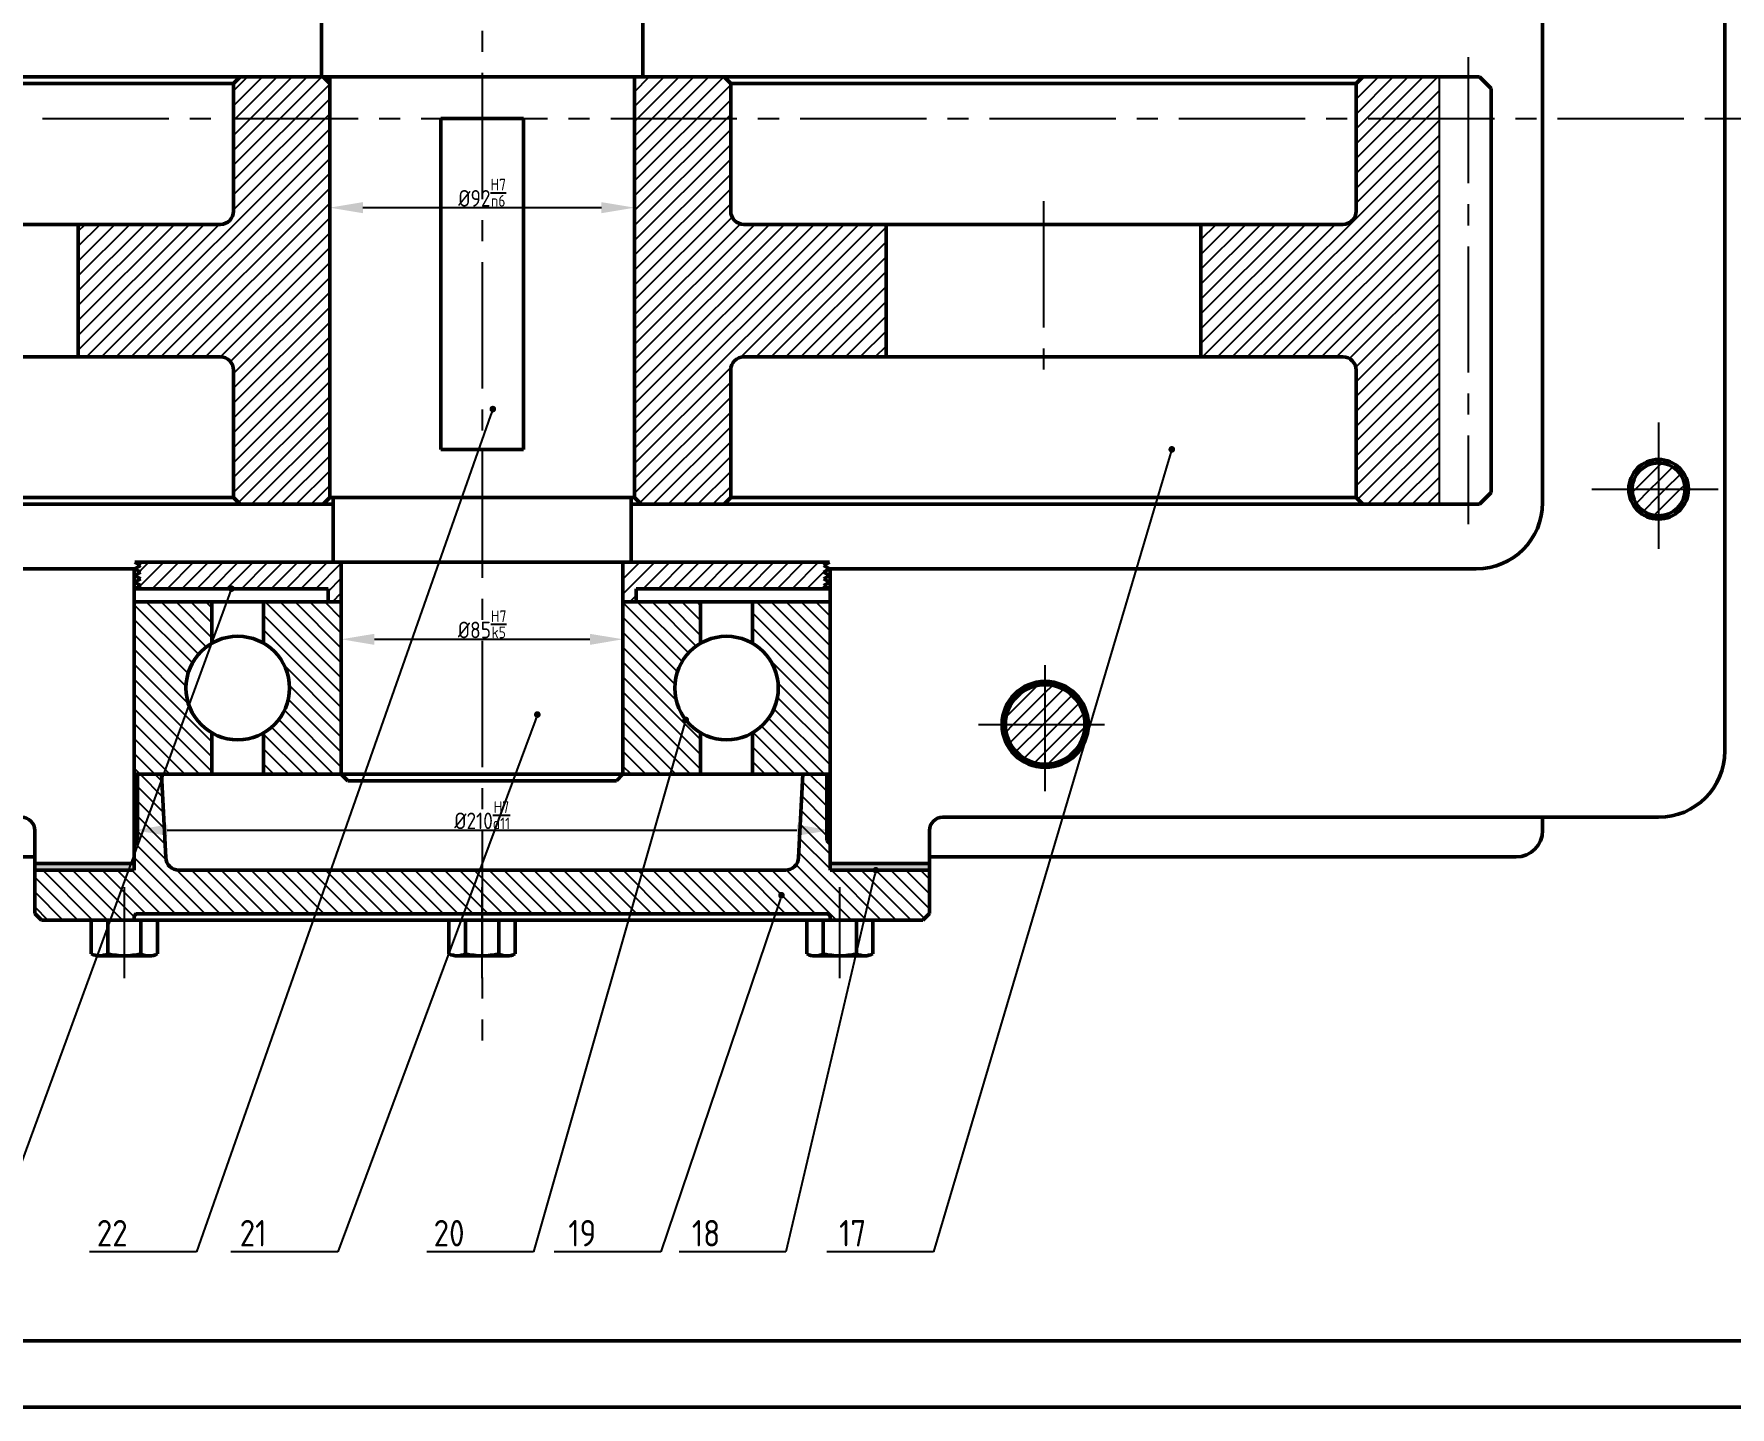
# Model space of a CAD drawing. Header units: millimetres. Extents: x 0 to 1189, y 0 to 841.
# Drawn here: x 464.4 to 720.3, y 0 to 207.3 of the extents above; entities that cross this region are included whole.
import ezdxf
from ezdxf import colors
from ezdxf.entities.mleader import LeaderData, LeaderLine
from ezdxf.math import Vec2, Vec3

# ---------------------------------------------------------------- set-up
doc = ezdxf.new("R2010")
doc.units = ezdxf.units.MM
doc.linetypes.add('CENTER2', pattern=[28.575, 19.05, -3.175, 3.175, -3.175])
for name, color, linetype, lineweight in [('中心线', 1, 'CENTER2', 25), ('标注线', 210, 'Continuous', 25), ('粗实线', 7, 'Continuous', 50), ('细实线', 7, 'Continuous', 25)]:
    doc.layers.add(name, color=color, linetype=linetype, lineweight=lineweight)
doc.styles.add('样式 1', font='gbenor.shx', dxfattribs={"bigfont": 'gbcbig.shx'})
doc.dimstyles.new('副本 ISO-25', dxfattribs={"dimtxt": 2.5, "dimasz": 5, "dimexe": 1.25, "dimexo": 0, "dimtad": 1, "dimtoh": 1, "dimlfac": 2, "dimdsep": 46, "dimtxsty": '样式 1', "dimcen": 2.5, "dimadec": 0, "dimazin": 0, "dimtfac": 1, "dimtmove": 0, "dimatfit": 3, "dimfxl": 1, "dimarcsym": 0})
pattern_1 = [(45, (-550.7785, -368.4405), (-1.122532, 1.122532), [])]
pattern_2 = [(135, (-550.7785, -368.4405), (-1.122532, -1.122532), [])]

# ---------------------------------------------------------------- blocks, each defined once
blk = doc.blocks.new('*U7')
at = {"layer": '中心线', "color": 0, "linetype": 'CENTER2', "transparency": 16777216}
blk.add_line((0, 13.5), (0, -13.5), dxfattribs=at)
blk = doc.blocks.new('*D25')
at = {"layer": 'Defpoints', "color": 0, "transparency": 16777216}
for p in [(66.16, 398.55), (514.31, 398.55), (66.42, 194.55)]:
    blk.add_point(p, dxfattribs=at)
at = {"layer": '标注线', "color": 0, "lineweight": -2, "transparency": 16777216}
for p, q in [((514.31, 398.55), (64.91, 398.55)), ((66.16, 199.55), (66.16, 393.55)), ((66.42, 194.55), (64.91, 194.55))]:
    blk.add_line(p, q, dxfattribs=at)
at = {"layer": '标注线', "color": 0, "transparency": 16777216}
for points in [[(65.33, 393.55), (66.99, 393.55), (66.16, 398.55)], [(65.33, 199.55), (66.99, 199.55), (66.16, 194.55)]]:
    blk.add_solid(points, dxfattribs=at)
at = {"layer": '标注线', "color": 0, "transparency": 16777216, "insert": (64.28, 296.55), "char_height": 2.5, "attachment_point": 5, "rotation": 90, "style": '样式 1'}
blk.add_mtext('408', dxfattribs=at)
blk = doc.blocks.new('*D29')
at = {"layer": 'Defpoints', "color": 0, "transparency": 16777216}
for p in [(509.06, 181.07), (555.06, 181.07), (555.06, 181.07)]:
    blk.add_point(p, dxfattribs=at)
at = {"layer": '标注线', "color": 0, "lineweight": -2, "transparency": 16777216}
for p, q in [((509.06, 181.07), (509.06, 182.32)), ((514.06, 181.07), (550.06, 181.07)), ((555.06, 181.07), (555.06, 179.82))]:
    blk.add_line(p, q, dxfattribs=at)
at = {"layer": '标注线', "color": 0, "transparency": 16777216}
for points in [[(514.06, 181.9), (514.06, 180.23), (509.06, 181.07)], [(550.06, 181.9), (550.06, 180.23), (555.06, 181.07)]]:
    blk.add_solid(points, dxfattribs=at)
at = {"layer": '标注线', "color": 0, "transparency": 16777216, "insert": (532.06, 183.33), "char_height": 2.5, "attachment_point": 5, "style": '样式 1'}
blk.add_mtext('%%C92{\\H0.7x;\\SH7/n6;}', dxfattribs=at)
blk = doc.blocks.new('*D30')
at = {"layer": 'Defpoints', "color": 0, "transparency": 16777216}
for p in [(553.31, 115.91), (510.81, 111.55), (553.31, 111.55)]:
    blk.add_point(p, dxfattribs=at)
at = {"layer": '标注线', "color": 0, "lineweight": -2, "transparency": 16777216}
for p, q in [((510.81, 111.55), (510.81, 117.16)), ((515.81, 115.91), (548.31, 115.91)), ((553.31, 111.55), (553.31, 117.16))]:
    blk.add_line(p, q, dxfattribs=at)
at = {"layer": '标注线', "color": 0, "transparency": 16777216}
for points in [[(515.81, 116.74), (515.81, 115.07), (510.81, 115.91)], [(548.31, 116.74), (548.31, 115.07), (553.31, 115.91)]]:
    blk.add_solid(points, dxfattribs=at)
at = {"layer": '标注线', "color": 0, "transparency": 16777216, "insert": (532.06, 118.17), "char_height": 2.5, "attachment_point": 5, "style": '样式 1'}
blk.add_mtext('%%C85{\\H0.7x;\\SH7/k5;}', dxfattribs=at)
blk = doc.blocks.new('*D31')
at = {"layer": 'Defpoints', "color": 0, "transparency": 16777216}
for p in [(584.56, 87.09), (479.56, 83.3), (584.56, 81.05)]:
    blk.add_point(p, dxfattribs=at)
at = {"layer": '标注线', "color": 0, "lineweight": -2, "transparency": 16777216}
for p, q in [((479.56, 83.3), (479.56, 88.34)), ((484.56, 87.09), (579.56, 87.09)), ((584.56, 81.05), (584.56, 88.34))]:
    blk.add_line(p, q, dxfattribs=at)
at = {"layer": '标注线', "color": 0, "transparency": 16777216}
for points in [[(484.56, 87.93), (484.56, 86.26), (479.56, 87.09)], [(579.56, 87.93), (579.56, 86.26), (584.56, 87.09)]]:
    blk.add_solid(points, dxfattribs=at)
at = {"layer": '标注线', "color": 0, "transparency": 16777216, "insert": (532.06, 89.35), "char_height": 2.5, "attachment_point": 5, "style": '样式 1'}
blk.add_mtext('%%C210{\\H0.7x;\\SH7/d11;}', dxfattribs=at)
blk = doc.blocks.new('_Dot')
at = {"color": 0, "linetype": 'ByBlock', "lineweight": -2}
blk.add_line((-0.5, 0), (-1, 0), dxfattribs=at)
at = {"color": 0, "linetype": 'ByBlock', "const_width": 0.5}
blk.add_lwpolyline([(-0.25, 0, 1), (0.25, 0, 1)], format="xyb", close=True, dxfattribs=at)

msp = doc.modelspace()

# ---------------------------------------------------------------- hatches: boundary and pattern name
at = {"layer": '中心线'}
h = msp.add_hatch(dxfattribs=at)
h.set_pattern_fill('ANSI31', color=0, scale=0.5)
h.paths.add_polyline_path([(709.5574, 276.8007, 0.41421356), (706.3074, 273.5507), (709.5574, 273.5507)])
h.paths.add_polyline_path([(709.6098, 276.8002), (709.5574, 276.7479), (709.5574, 273.5507), (712.8074, 273.5507, 0.40950015)])
h.paths.add_polyline_path([(712.8074, 273.5507), (709.5574, 273.5507), (709.5574, 270.3007, 0.41421356)])
h.paths.add_polyline_path([(709.5574, 273.5507), (706.3602, 273.5507), (706.3078, 273.4983, 0.40950015), (709.5574, 270.3007)])
h.paths.add_polyline_path([(112.0574, 118.8007, 0.41421356), (108.8074, 115.5507), (112.0574, 115.5507)])
h.paths.add_polyline_path([(112.0574, 118.8007), (112.0574, 115.5507), (115.3074, 115.5507, 0.41421356)])
h.paths.add_polyline_path([(115.3074, 115.5507), (112.0574, 115.5507), (112.0574, 112.3007, 0.41421356)])
h.paths.add_polyline_path([(112.0574, 115.5507), (108.8074, 115.5507, 0.41421356), (112.0574, 112.3007)])
at = {"layer": '细实线'}
h = msp.add_hatch(dxfattribs=at)
h.set_pattern_fill('ANSI31', color=256, scale=0.5)
h.set_pattern_definition(pattern_1)
h.paths.add_polyline_path([(402.1824, 178.5507, -0.41421356), (400.1824, 180.5507), (400.1824, 199.8007), (399.1824, 200.8007), (388.1824, 200.8007), (388.1824, 136.3007), (399.1824, 136.3007), (400.1824, 137.3007), (400.1824, 156.5507, -0.41421356), (402.1824, 158.5507), (423.6199, 158.5507), (423.6199, 178.5507)])
h.paths.add_polyline_path([(509.0574, 199.8007), (508.0574, 200.8007), (495.5574, 200.8007), (494.5574, 199.8007), (494.5574, 180.5507, -0.41421356), (492.5574, 178.5507), (471.1199, 178.5507), (471.1199, 158.5507), (492.5574, 158.5507, -0.41421356), (494.5574, 156.5507), (494.5574, 137.3007), (495.5574, 136.3007), (508.0574, 136.3007), (509.0574, 137.3007)])
h.paths.add_polyline_path([(571.5574, 158.5507), (592.9949, 158.5507), (592.9949, 178.5507), (571.5574, 178.5507, -0.41421356), (569.5574, 180.5507), (569.5574, 199.8007), (568.5574, 200.8007), (555.0574, 200.8007), (555.0574, 137.3007), (556.0574, 136.3007), (568.5574, 136.3007), (569.5574, 137.3007), (569.5574, 156.5507, -0.41421356)])
h.paths.add_polyline_path([(661.9324, 158.5507, -0.41421356), (663.9324, 156.5507), (663.9324, 137.3007), (664.9324, 136.3007), (676.4324, 136.3007), (676.4324, 200.8007), (664.9324, 200.8007), (663.9324, 199.8007), (663.9324, 180.5507, -0.41421356), (661.9324, 178.5507), (640.4949, 178.5507), (640.4949, 158.5507)])
h = msp.add_hatch(dxfattribs=at)
h.set_pattern_fill('ANSI31', color=256, scale=0.5)
h.set_pattern_definition(pattern_1)
h.paths.add_polyline_path([(188.0574, 121.5507), (188.0574, 127.5507), (170.6574, 127.5507), (171.5234, 127.0507), (170.6574, 126.5507), (171.5234, 126.0507), (170.6574, 125.5507), (171.5234, 125.0507), (170.6574, 124.5507), (171.5234, 124.0507), (170.6574, 123.5507), (178.5574, 123.5507), (178.5574, 121.5507)])
h.paths.add_polyline_path([(217.5574, 123.5507), (225.4574, 123.5507), (224.5914, 124.0507), (225.4574, 124.5507), (224.5914, 125.0507), (225.4574, 125.5507), (224.5914, 126.0507), (225.4574, 126.5507), (224.5914, 127.0507), (225.4574, 127.5507), (208.0574, 127.5507), (208.0574, 121.5507), (217.5574, 121.5507)])
h.paths.add_polyline_path([(324.3074, 121.5507), (324.3074, 134.0507), (320.6574, 134.0507), (320.6574, 127.5507), (295.6574, 127.5507), (296.5234, 127.0507), (295.6574, 126.5507), (296.5234, 126.0507), (295.6574, 125.5507), (296.5234, 125.0507), (295.6574, 124.5507), (296.5234, 124.0507), (295.6574, 123.5507), (303.5574, 123.5507), (303.5574, 121.5507)])
h.paths.add_polyline_path([(365.4574, 127.5507), (365.4574, 134.0507), (361.8074, 134.0507), (361.8074, 121.5507), (382.5574, 121.5507), (382.5574, 123.5507), (390.4574, 123.5507), (389.5914, 124.0507), (390.4574, 124.5507), (389.5914, 125.0507), (390.4574, 125.5507), (389.5914, 126.0507), (390.4574, 126.5507), (389.5914, 127.0507), (390.4574, 127.5507)])
h.paths.add_polyline_path([(479.6574, 127.5507), (480.5234, 127.0507), (479.6574, 126.5507), (480.5234, 126.0507), (479.6574, 125.5507), (480.5234, 125.0507), (479.6574, 124.5507), (480.5234, 124.0507), (479.6574, 123.5507), (508.8074, 123.5507), (508.8074, 121.5507), (510.8074, 121.5507), (510.8074, 127.5507)])
h.paths.add_polyline_path([(553.3074, 127.5507), (553.3074, 121.5507), (555.3074, 121.5507), (555.3074, 123.5507), (584.4574, 123.5507), (583.5914, 124.0507), (584.4574, 124.5507), (583.5914, 125.0507), (584.4574, 125.5507), (583.5914, 126.0507), (584.4574, 126.5507), (583.5914, 127.0507), (584.4574, 127.5507)])
h = msp.add_hatch(dxfattribs=at)
h.set_pattern_fill('ANSI31', color=256, scale=0.5, angle=90)
h.set_pattern_definition(pattern_2)
h.paths.add_polyline_path([(491.2761, 115.3165), (491.2761, 121.5507), (479.5574, 121.5507), (479.5574, 95.5507), (491.2761, 95.5507), (491.2761, 101.7848, -0.26794919), (487.3699, 108.5507, -0.26794919)])
h.paths.add_polyline_path([(510.8074, 121.5507), (499.0886, 121.5507), (499.0886, 115.3165, -0.26794919), (502.9949, 108.5507, -0.26794919), (499.0886, 101.7848), (499.0886, 95.5507), (510.8074, 95.5507)])
h.paths.add_polyline_path([(565.0261, 115.3165), (565.0261, 121.5507), (553.3074, 121.5507), (553.3074, 95.5507), (565.0261, 95.5507), (565.0261, 101.7848, -0.26794919), (561.1199, 108.5507, -0.26794919)])
h.paths.add_polyline_path([(584.5574, 121.5507), (572.8386, 121.5507), (572.8386, 115.3165, -0.26794919), (576.7449, 108.5507, -0.26794919), (572.8386, 101.7848), (572.8386, 95.5507), (584.5574, 95.5507)])
h = msp.add_hatch(dxfattribs=at)
h.set_pattern_fill('ANSI31', color=256, scale=0.5, angle=90)
h.set_pattern_definition(pattern_2)
h.paths.add_polyline_path([(185.3074, 78.767), (188.5574, 79.2237), (188.5574, 81.0507), (175.8099, 81.0507, -0.39965564), (173.8124, 82.9508), (172.5574, 108.0507), (171.0574, 108.0507), (171.0574, 93.0507), (170.5574, 92.5507), (170.5574, 81.0507), (155.5574, 81.0507), (155.5574, 74.5236), (156.5574, 73.5236), (170.5574, 73.5236), (170.5574, 73.9833, -0.41421356), (171.0574, 74.4833), (188.5574, 74.4833), (188.5574, 76.3102), (185.3074, 76.767)])
h.paths.add_polyline_path([(240.5574, 81.0507), (225.5574, 81.0507), (225.5574, 92.5507), (225.0574, 93.0507), (225.0574, 108.0507), (223.5574, 108.0507), (222.3024, 82.9508, -0.39965564), (220.3049, 81.0507), (207.5574, 81.0507), (207.5574, 79.2237), (210.8074, 78.767), (210.8074, 76.767), (207.5574, 76.3102), (207.5574, 74.4833), (225.0574, 74.4828, -0.41218043), (225.5574, 73.9863), (225.5574, 73.5236), (232.0574, 73.5236), (234.3731, 73.5228), (239.5574, 73.5236), (240.5574, 74.5236)])
h.paths.add_polyline_path([(405.5574, 81.0507), (390.5574, 81.0507), (390.5574, 88.5507), (390.0574, 89.0507), (390.0574, 99.0507), (388.3324, 99.0507), (387.5274, 82.9508, -0.39965564), (385.5299, 81.0507), (300.5849, 81.0507, -0.39965564), (298.5874, 82.9508), (297.7824, 99.0507), (296.0574, 99.0507), (296.0574, 89.0507), (295.5574, 88.5507), (295.5574, 81.0507), (280.5574, 81.0507), (280.5574, 74.5236), (281.5574, 73.5236), (286.7417, 73.5228), (295.5574, 73.5231), (295.5574, 73.9833, -0.41421356), (296.0574, 74.4833), (390.0574, 74.4828, -0.41218043), (390.5574, 73.9863), (390.5574, 73.5231), (399.3731, 73.5228), (404.5574, 73.5236), (405.5574, 74.5236)])
h.paths.add_polyline_path([(599.5574, 81.0507), (584.5574, 81.0507), (584.5574, 85.0507), (584.0574, 85.5507), (584.0574, 95.5507), (580.4324, 95.5507), (579.8024, 82.9508, -0.39965564), (577.8049, 81.0507), (486.3099, 81.0507, -0.39965564), (484.3124, 82.9508), (483.6824, 95.5507), (480.0574, 95.5507), (480.0574, 85.5507), (479.5574, 85.0507), (479.5574, 81.0507), (464.5574, 81.0507), (464.5574, 74.5236), (465.5574, 73.5236), (479.5574, 73.5236), (479.5574, 73.9833, -0.41421356), (480.0574, 74.4833), (584.0574, 74.4833, -0.41421356), (584.5574, 73.9833), (584.5574, 73.5236), (598.5574, 73.5236), (599.5574, 74.5236)])
h = msp.add_hatch(color=256, dxfattribs=at)
h.dxf.hatch_style = 1
h.paths.add_polyline_path([(170.5574, 82.0507), (155.5574, 82.0507), (155.5574, 81.0507), (170.5574, 81.0507)])
h.paths.add_polyline_path([(240.5574, 82.0507), (225.5574, 82.0507), (225.5574, 81.0507), (240.5574, 81.0507)])
h.paths.add_polyline_path([(295.5574, 82.0507), (280.5574, 82.0507), (280.5574, 81.0507), (295.5574, 81.0507)])
h.paths.add_polyline_path([(405.5574, 82.0507), (390.5574, 82.0507), (390.5574, 81.0507), (405.5574, 81.0507)])
h.paths.add_polyline_path([(479.5574, 82.0507), (464.5574, 82.0507), (464.5574, 81.0507), (479.5574, 81.0507)])
h.paths.add_polyline_path([(599.5574, 82.0507), (584.5574, 82.0507), (584.5574, 81.0507), (599.5574, 81.0507)])

# ---------------------------------------------------------------- linework, layer by layer
at = {"layer": '中心线'}
for p, q in [((532.0574, 401.4242), (532.0574, 55.3474)), ((680.8074, 203.8007), (680.8074, 133.3007)), ((37.103, 194.5507), (719.5574, 194.5507)), ((719.5574, 194.5507), (719.5574, 194.5507)), ((719.5574, 194.5507), (792.1998, 194.5507)), ((709.5574, 148.6264), (709.5574, 128.4749)), ((699.4816, 138.5507), (719.6331, 138.5507)), ((617.0049, 92.9749), (617.0049, 113.1264)), ((606.9292, 103.0507), (627.0807, 103.0507)), ((478.0862, 64.7325), (478.0862, 78.4755)), ((532.0574, 64.7325), (532.0574, 78.4755)), ((586.0285, 64.7325), (586.0285, 78.4755))]:
    msp.add_line(p, q, dxfattribs=at)
at = {"layer": '粗实线'}
for p, q in [((719.5574, 290.0507), (719.5574, 99.0507)), ((692.0574, 252.5507), (692.0574, 136.5507)), ((507.8074, 200.8007), (507.8074, 210.8007)), ((556.3074, 200.8007), (556.3074, 210.8007)), ((682.5574, 200.8007), (386.8074, 200.8007)), ((400.1824, 199.8007), (494.5574, 199.8007)), ((495.5574, 200.8007), (494.5574, 199.8007)), ((494.5574, 199.8007), (494.5574, 180.5507)), ((508.0574, 200.8007), (509.0574, 199.8007)), ((509.0574, 200.8007), (509.0574, 137.3007)), ((555.0574, 200.8007), (555.0574, 137.3007)), ((568.5574, 200.8007), (569.5574, 199.8007)), ((569.5574, 199.8007), (569.5574, 180.5507)), ((663.9324, 199.8007), (569.5574, 199.8007)), ((663.9324, 199.8007), (664.9324, 200.8007)), ((663.9324, 199.8007), (663.9324, 180.5507)), ((684.3074, 199.0507), (682.5574, 200.8007)), ((684.3074, 199.0507), (684.3074, 138.0507)), ((525.8074, 194.5507), (538.3074, 194.5507)), ((525.8074, 144.5507), (525.8074, 194.5507)), ((538.3074, 194.5507), (538.3074, 144.5507)), ((492.5574, 178.5507), (402.1824, 178.5507)), ((471.1199, 178.5507), (471.1199, 158.5507)), ((571.5574, 178.5507), (661.9324, 178.5507)), ((592.9949, 178.5507), (592.9949, 158.5507)), ((640.4949, 178.5507), (640.4949, 158.5507)), ((492.5574, 158.5507), (402.1824, 158.5507)), ((494.5574, 156.5507), (494.5574, 137.3007)), ((569.5574, 156.5507), (569.5574, 137.3007)), ((571.5574, 158.5507), (661.9324, 158.5507)), ((663.9324, 156.5507), (663.9324, 137.3007)), ((538.3074, 144.5507), (525.8074, 144.5507)), ((509.5574, 136.3007), (386.8074, 136.3007)), ((400.1824, 137.3007), (494.5574, 137.3007)), ((495.5574, 136.3007), (494.5574, 137.3007)), ((509.0574, 137.3007), (508.0574, 136.3007)), ((509.0574, 137.3007), (555.0574, 137.3007)), ((509.0574, 137.3007), (509.0574, 137.3007)), ((509.5574, 137.3007), (509.5574, 127.5507)), ((554.5574, 137.3007), (554.5574, 127.5507)), ((682.5574, 136.3007), (554.5574, 136.3007)), ((555.0574, 137.3007), (556.0574, 136.3007)), ((555.0574, 137.3007), (555.0574, 137.3007)), ((568.5574, 136.3007), (569.5574, 137.3007)), ((663.9324, 137.3007), (569.5574, 137.3007)), ((663.9324, 137.3007), (664.9324, 136.3007)), ((684.3074, 138.0507), (682.5574, 136.3007)), ((390.4574, 126.5507), (479.6574, 126.5507)), ((479.5574, 85.5507), (479.5574, 126.5507)), ((479.6574, 127.5507), (480.5234, 127.0507)), ((584.4574, 127.5507), (479.6574, 127.5507)), ((480.5234, 127.0507), (479.6574, 126.5507)), ((479.6574, 126.5507), (480.5234, 126.0507)), ((480.5234, 126.0507), (479.6574, 125.5507)), ((479.6574, 125.5507), (480.5234, 125.0507)), ((510.8074, 95.5507), (510.8074, 127.5507)), ((553.3074, 95.5507), (553.3074, 127.5507)), ((584.4574, 127.5507), (583.5914, 127.0507)), ((583.5914, 127.0507), (584.4574, 126.5507)), ((584.4574, 126.5507), (583.5914, 126.0507)), ((583.5914, 126.0507), (584.4574, 125.5507)), ((584.4574, 125.5507), (583.5914, 125.0507)), ((584.4574, 126.5507), (682.0574, 126.5507)), ((584.5574, 81.0507), (584.5574, 126.5507)), ((480.5234, 125.0507), (479.6574, 124.5507)), ((479.6574, 124.5507), (480.5234, 124.0507)), ((480.5234, 124.0507), (479.6574, 123.5507)), ((479.6574, 123.5507), (508.8074, 123.5507)), ((508.8074, 121.5507), (508.8074, 123.5507)), ((584.4574, 123.5507), (555.3074, 123.5507)), ((555.3074, 121.5507), (555.3074, 123.5507)), ((583.5914, 125.0507), (584.4574, 124.5507)), ((584.4574, 124.5507), (583.5914, 124.0507)), ((583.5914, 124.0507), (584.4574, 123.5507)), ((510.8074, 121.5507), (479.5574, 121.5507)), ((491.2761, 115.3165), (491.2761, 121.5507)), ((499.0886, 115.3165), (499.0886, 121.5507)), ((553.3074, 121.5507), (584.5574, 121.5507)), ((565.0261, 115.3165), (565.0261, 121.5507)), ((572.8386, 115.3165), (572.8386, 121.5507)), ((491.2761, 101.7848), (491.2761, 95.5507)), ((499.0886, 101.7848), (499.0886, 95.5507)), ((565.0261, 101.7848), (565.0261, 95.5507)), ((572.8386, 101.7848), (572.8386, 95.5507)), ((479.5574, 95.5507), (584.5574, 95.5507)), ((480.0574, 95.5507), (480.0574, 85.5507)), ((484.3124, 82.9508), (483.6824, 95.5507)), ((510.8074, 95.5507), (510.8074, 95.5507)), ((511.8074, 94.5507), (510.8074, 95.5507)), ((553.3074, 95.5507), (552.3074, 94.5507)), ((553.3074, 95.5507), (553.3074, 95.5507)), ((579.8024, 82.9508), (580.4324, 95.5507)), ((584.0574, 95.5507), (584.0574, 85.5507)), ((511.8074, 94.5507), (552.3074, 94.5507)), ((464.5574, 74.5236), (464.5574, 87.0507)), ((599.5574, 74.5236), (599.5574, 87.0507)), ((601.5574, 89.0507), (709.5574, 89.0507)), ((692.0574, 87.0507), (692.0574, 89.0507)), ((480.0574, 85.5507), (479.5574, 85.0507)), ((479.5574, 81.0507), (479.5574, 85.5507)), ((584.0574, 85.5507), (584.5574, 85.0507)), ((405.5574, 83.0507), (464.5574, 83.0507)), ((464.5574, 82.0507), (479.5574, 82.0507)), ((584.5574, 82.0507), (599.5574, 82.0507)), ((599.5574, 83.0507), (688.0574, 83.0507)), ((479.5574, 81.0507), (464.5574, 81.0507)), ((486.3099, 81.0507), (577.8049, 81.0507)), ((584.5574, 81.0507), (599.5574, 81.0507)), ((465.5574, 73.5236), (464.5574, 74.5236)), ((584.0574, 74.4833), (480.0574, 74.4833)), ((598.5574, 73.5236), (599.5574, 74.5236)), ((465.5574, 73.5236), (598.5574, 73.5236)), ((473.0862, 73.5236), (473.0862, 68.4304)), ((475.5862, 68.4304), (475.5862, 73.5236)), ((479.5574, 73.9833), (479.5574, 73.5236)), ((480.5862, 68.4292), (480.5862, 73.5236)), ((483.0862, 68.4292), (483.0862, 73.5236)), ((527.0574, 73.5236), (527.0574, 68.4304)), ((529.5574, 68.4304), (529.5574, 73.5236)), ((534.5574, 68.4292), (534.5574, 73.5236)), ((537.0574, 68.4292), (537.0574, 73.5236)), ((581.0285, 68.4292), (581.0285, 73.5236)), ((583.5285, 68.4292), (583.5285, 73.5236)), ((584.5574, 73.9833), (584.5574, 73.5236)), ((588.5285, 68.4304), (588.5285, 73.5236)), ((591.0285, 73.5236), (591.0285, 68.4304)), ((481.9107, 68.1236), (474.3362, 68.1236)), ((535.8818, 68.1236), (528.3074, 68.1236)), ((582.2041, 68.1236), (589.7785, 68.1236)), ((25, 10), (1179, 10)), ((0, 0), (1189, 0))]:
    msp.add_line(p, q, dxfattribs=at)
for centre, radius in [((709.5574, 138.5507), 4.5), ((709.5574, 138.5507), 4), ((495.1824, 108.5507), 7.8125), ((568.9324, 108.5507), 7.8125), ((617.0049, 103.0507), 6.5), ((617.0049, 103.0507), 6)]:
    msp.add_circle(centre, radius, dxfattribs=at)
for centre, radius, start, end in [((492.5574, 180.5507), 2, 270, 0), ((571.5574, 180.5507), 2, 180, 270), ((661.9324, 180.5507), 2, 270, 0), ((492.5574, 156.5507), 2, 0, 90), ((571.5574, 156.5507), 2, 90, 180), ((661.9324, 156.5507), 2, 0, 90), ((682.0574, 136.5507), 10, 270, 0), ((709.5574, 99.0507), 10, 270, 0), ((462.5574, 87.0507), 2, 0, 90), ((601.5574, 87.0507), 2, 90, 180), ((688.0574, 87.0507), 4, 270, 0), ((486.3099, 83.0507), 2, 182.862405, 270), ((577.8049, 83.0507), 2, 270, 357.137595), ((480.0574, 73.9833), 0.5, 90, 180), ((584.0574, 73.9833), 0.5, 0, 90), ((474.3362, 70.8236), 2.7, 242.421532, 297.578468), ((478.0886, 78.4824), 10.3588, 256.021045, 283.952426), ((481.8362, 70.8236), 2.701, 242.4329, 297.5671), ((528.3074, 70.8236), 2.7, 242.421532, 297.578468), ((532.0597, 78.4824), 10.3588, 256.021045, 283.952426), ((535.8074, 70.8236), 2.701, 242.4329, 297.5671), ((582.2785, 70.8236), 2.701, 242.4329, 297.5671), ((586.0262, 78.4824), 10.3588, 256.047574, 283.978955), ((589.7785, 70.8236), 2.7, 242.421532, 297.578468)]:
    msp.add_arc(centre, radius, start, end, dxfattribs=at)
at = {"layer": '细实线'}
msp.add_line((676.4324, 200.8007), (676.4324, 136.3007), dxfattribs=at)
at = {"layer": '细实线', "linetype": 'Continuous'}
for p, q in [((706.064, 138.5507), (709.5574, 142.044)), ((709.5574, 142.044), (710.0354, 142.522)), ((709.5574, 139.799), (711.6919, 141.9335)), ((710.5542, 138.5507), (712.8399, 140.8365)), ((705.586, 138.0727), (706.064, 138.5507)), ((706.1745, 136.4161), (708.3091, 138.5507)), ((708.3091, 138.5507), (709.5574, 139.799)), ((709.5574, 137.5539), (710.5542, 138.5507)), ((709.5574, 135.3088), (712.7992, 138.5507)), ((712.7992, 138.5507), (713.4962, 139.2476)), ((707.2716, 135.2681), (709.5574, 137.5539)), ((711.6127, 135.1191), (712.9889, 136.4953)), ((708.8604, 134.6119), (709.5574, 135.3088)), ((611.1208, 104.2242), (615.8314, 108.9348)), ((612.1924, 103.0507), (617.0049, 107.8633)), ((617.0049, 107.8633), (618.0929, 108.9512)), ((617.0049, 105.6182), (619.7649, 108.3782)), ((614.4374, 103.0507), (617.0049, 105.6182)), ((617.0049, 103.3731), (621.0833, 107.4515)), ((618.9276, 103.0507), (622.0986, 106.2217)), ((611.1044, 101.9627), (612.1924, 103.0507)), ((611.6774, 100.2907), (614.4374, 103.0507)), ((612.6041, 98.9723), (616.6825, 103.0507)), ((616.6825, 103.0507), (617.0049, 103.3731)), ((617.0049, 101.1281), (618.9276, 103.0507)), ((617.0049, 98.883), (621.1726, 103.0507)), ((617.433, 97.066), (622.9897, 102.6226)), ((621.1726, 103.0507), (622.7844, 104.6625)), ((613.834, 97.9571), (617.0049, 101.1281)), ((615.3932, 97.2712), (617.0049, 98.883))]:
    msp.add_line(p, q, dxfattribs=at)

# ---------------------------------------------------------------- block references
at = {"layer": '中心线', "linetype": 'CENTER2'}
msp.add_blockref('*U7', (616.7449, 168.5507), dxfattribs=at)

# ---------------------------------------------------------------- dimensions: what is measured, and where the dimension line sits
at = {"layer": '标注线'}
dim = msp.add_linear_dim(base=(66.1595, 398.5507), p1=(66.4239, 194.5507), p2=(514.3074, 398.5507), angle=90, dimstyle='副本 ISO-25', dxfattribs=at)
dim.commit()
dim.dimension.update_dxf_attribs({"geometry": '*D25', "text_midpoint": (64.2845, 296.5507)})
for base, p1, p2, text, picture, middle in [((555.0574, 181.0668), (509.0574, 181.0668), (555.0574, 181.0668), '%%C<>{\\H0.7x;\\SH7/n6;}', '*D29', (532.0574, 183.3287)), ((553.3074, 115.9079), (510.8074, 111.5507), (553.3074, 111.5507), '%%C<>{\\H0.7x;\\SH7/k5;}', '*D30', (532.0574, 118.1673)), ((584.5574, 87.0945), (479.5574, 83.3007), (584.5574, 81.0507), '%%C<>{\\H0.7x;\\SH7/d11;}', '*D31', (532.0574, 89.3501))]:
    dim = msp.add_linear_dim(base=base, p1=p1, p2=p2, text=text, dimstyle='副本 ISO-25', dxfattribs=at)
    dim.commit()
    dim.dimension.update_dxf_attribs({"geometry": picture, "text_midpoint": middle})

# ---------------------------------------------------------------- leaders
ml = msp.add_multileader_mtext('Standard', dxfattribs=at)
ml.set_content('22', color=256, style='样式 1')
ml.set_leader_properties()
ml.set_arrow_properties(name='DOT')
ml.build(insert=Vec2(0, 0))
ml.multileader.update_dxf_attribs({"text_left_attachment_type": 6, "text_right_attachment_type": 6, "arrow_head_size": 1})
ctx = ml.context
ctx.base_point, ctx.arrow_head_size, ctx.plane_origin = Vec3(472.6231, 23.4514), 1, Vec3(533.6702, 150.6593)
ctx.left_attachment, ctx.right_attachment, ctx.text_align_type = 6, 6, 2
notes = []
notes.append((ctx, [(0, (1, 1, 0), (488.9564, 23.4514), (-1, 0), 8, [(0, [(533.6702, 150.6593)], 0, [])])]))
ctx.mtext.insert, ctx.mtext.alignment, ctx.mtext.flow_direction = Vec3(478.5746, 28.2514), 3, 5
ml = msp.add_multileader_mtext('Standard', dxfattribs=at)
ml.set_content('17', color=256, style='样式 1')
ml.set_leader_properties()
ml.set_arrow_properties(name='DOT')
ml.build(insert=Vec2(0, 0))
ml.multileader.update_dxf_attribs({"text_left_attachment_type": 6, "text_right_attachment_type": 6, "arrow_head_size": 1})
ctx = ml.context
ctx.base_point, ctx.arrow_head_size, ctx.plane_origin = Vec3(585.0082, 23.4514), 1, Vec3(636.109, 144.5785)
ctx.left_attachment, ctx.right_attachment, ctx.text_align_type = 6, 6, 2
notes.append((ctx, [(0, (1, 1, 0), (600.1749, 23.4514), (-1, 0), 8, [(0, [(636.109, 144.5785)], 0, [])])]))
ctx.mtext.insert, ctx.mtext.alignment, ctx.mtext.flow_direction = Vec3(590.0082, 28.2514), 3, 5
ml = msp.add_multileader_mtext('Standard', dxfattribs=at)
ml.set_content('23', color=256, style='样式 1')
ml.set_leader_properties()
ml.set_arrow_properties(name='DOT')
ml.build(insert=Vec2(0, 0))
ml.multileader.update_dxf_attribs({"text_left_attachment_type": 6, "text_right_attachment_type": 6, "arrow_head_size": 1})
ctx = ml.context
ctx.base_point, ctx.arrow_head_size, ctx.plane_origin = Vec3(441.2618, 23.4514), 1, Vec3(494.2324, 123.5507)
ctx.left_attachment, ctx.right_attachment, ctx.text_align_type = 6, 6, 2
notes.append((ctx, [(0, (1, 1, 0), (457.5951, 23.4514), (-1, 0), 8, [(0, [(494.2324, 123.5507)], 0, [])])]))
ctx.mtext.insert, ctx.mtext.alignment, ctx.mtext.flow_direction = Vec3(447.1512, 28.2514), 3, 5
ml = msp.add_multileader_mtext('Standard', dxfattribs=at)
ml.set_content('21', color=256, style='样式 1')
ml.set_leader_properties()
ml.set_arrow_properties(name='DOT')
ml.build(insert=Vec2(0, 0))
ml.multileader.update_dxf_attribs({"text_left_attachment_type": 6, "text_right_attachment_type": 6, "arrow_head_size": 1})
ctx = ml.context
ctx.base_point, ctx.arrow_head_size, ctx.plane_origin = Vec3(494.4318, 23.4514), 1, Vec3(540.3866, 104.5462)
ctx.left_attachment, ctx.right_attachment, ctx.text_align_type = 6, 6, 2
notes.append((ctx, [(0, (1, 1, 0), (510.2652, 23.4514), (-1, 0), 8, [(0, [(540.3866, 104.5462)], 0, [])])]))
ctx.mtext.insert, ctx.mtext.alignment, ctx.mtext.flow_direction = Vec3(499.5165, 28.2514), 3, 5
ml = msp.add_multileader_mtext('Standard', dxfattribs=at)
ml.set_content('20', color=256, style='样式 1')
ml.set_leader_properties()
ml.set_arrow_properties(name='DOT')
ml.build(insert=Vec2(0, 0))
ml.multileader.update_dxf_attribs({"text_left_attachment_type": 6, "text_right_attachment_type": 6, "arrow_head_size": 1})
ctx = ml.context
ctx.base_point, ctx.arrow_head_size, ctx.plane_origin = Vec3(523.6491, 23.4514), 1, Vec3(562.7684, 103.7506)
ctx.left_attachment, ctx.right_attachment, ctx.text_align_type = 6, 6, 2
notes.append((ctx, [(0, (1, 1, 0), (539.8158, 23.4514), (-1, 0), 8, [(0, [(562.7684, 103.7506)], 0, [])])]))
ctx.mtext.insert, ctx.mtext.alignment, ctx.mtext.flow_direction = Vec3(529.4031, 28.2514), 3, 5
ml = msp.add_multileader_mtext('Standard', dxfattribs=at)
ml.set_content('18', color=256, style='样式 1')
ml.set_leader_properties()
ml.set_arrow_properties(name='DOT')
ml.build(insert=Vec2(0, 0))
ml.multileader.update_dxf_attribs({"text_left_attachment_type": 6, "text_right_attachment_type": 6, "arrow_head_size": 1})
ctx = ml.context
ctx.base_point, ctx.arrow_head_size, ctx.plane_origin = Vec3(562.9845, 23.4514), 1, Vec3(591.4598, 81.0507)
ctx.left_attachment, ctx.right_attachment, ctx.text_align_type = 6, 6, 2
notes.append((ctx, [(0, (1, 1, 0), (577.9011, 23.4514), (-1, 0), 8, [(0, [(591.4598, 81.0507)], 0, [])])]))
ctx.mtext.insert, ctx.mtext.alignment, ctx.mtext.flow_direction = Vec3(567.9845, 28.2514), 3, 5
ml = msp.add_multileader_mtext('Standard', dxfattribs=at)
ml.set_content('19', color=256, style='样式 1')
ml.set_leader_properties()
ml.set_arrow_properties(name='DOT')
ml.build(insert=Vec2(0, 0))
ml.multileader.update_dxf_attribs({"text_left_attachment_type": 6, "text_right_attachment_type": 6, "arrow_head_size": 1})
ctx = ml.context
ctx.base_point, ctx.arrow_head_size, ctx.plane_origin = Vec3(544.0348, 23.4514), 1, Vec3(577.2222, 77.277)
ctx.left_attachment, ctx.right_attachment, ctx.text_align_type = 6, 6, 2
notes.append((ctx, [(0, (1, 1, 0), (559.0348, 23.4514), (-1, 0), 8, [(0, [(577.2222, 77.277)], 0, [])])]))
ctx.mtext.insert, ctx.mtext.alignment, ctx.mtext.flow_direction = Vec3(549.2734, 28.2514), 3, 5
for ctx, leaders in notes:
    for number, flags, end, landing, length, lines in leaders:
        leader = LeaderData()
        leader.index, (leader.has_last_leader_line, leader.has_dogleg_vector, leader.attachment_direction) = number, flags
        leader.last_leader_point, leader.dogleg_vector, leader.dogleg_length = Vec3(end), Vec3(landing), length
        for number, points, colour, breaks in lines:
            line = LeaderLine()
            line.index, line.vertices, line.color, line.breaks = number, Vec3.list(points), colors.encode_raw_color(colour), breaks
            leader.lines.append(line)
        ctx.leaders.append(leader)

doc.saveas('drawing.dxf')
